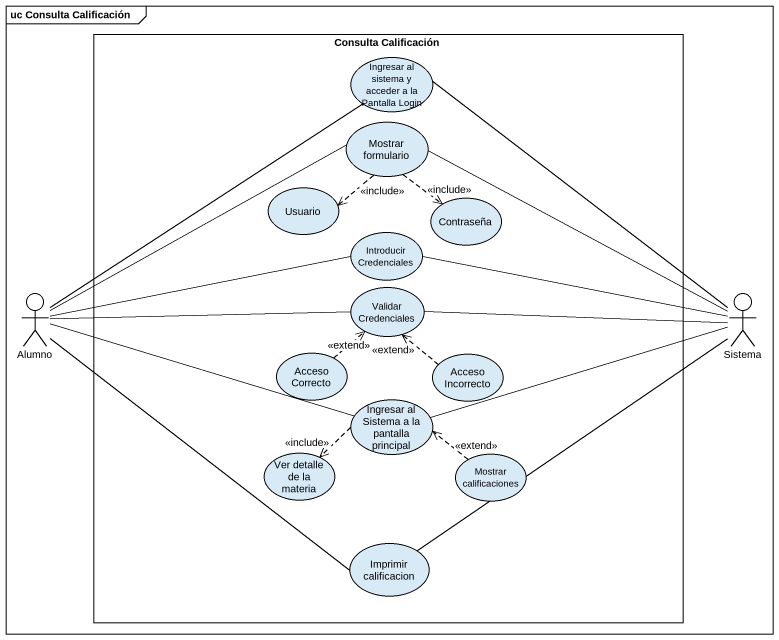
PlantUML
@startuml
mainframe uc Consulta Calificación
rectangle "Consulta Calificación" as Consulta_Calificación {
  usecase "Ingresar al sistema y acceder a la Pantalla Login" as Ingresar_al_sistema_y
  usecase "Mostrar formulario" as Mostrar_formulario
  usecase Usuario
  usecase Contraseña
  usecase "Introducir Credenciales" as Introducir_Credenciales
  usecase "Validar Credenciales" as Validar_Credenciales
  usecase "Acceso Correcto" as Acceso_Correcto
  usecase "Acceso Incorrecto" as Acceso_Incorrecto
  usecase "Ingresar al Sistema a la pantalla principal" as Ingresar_al_Sistema_a_la
  usecase "Ver detalle de la materia" as Ver_detalle_de_la_materia
  usecase "Mostrar calificaciones" as Mostrar_calificaciones
  usecase "Imprimir calificacion" as Imprimir_calificacion
}
actor Alumno
actor Sistema
Ingresar_al_sistema_y -- Sistema
Mostrar_formulario ..> Usuario : <<include>>
Mostrar_formulario ..> Contraseña : <<include>>
Mostrar_formulario -right- Sistema
Alumno -up- Ingresar_al_sistema_y
Alumno -right- Mostrar_formulario
Alumno -right- Introducir_Credenciales
Alumno -right- Validar_Credenciales
Alumno -right- Ingresar_al_Sistema_a_la
Alumno -- Imprimir_calificacion
Sistema -left- Introducir_Credenciales
Sistema -left- Validar_Credenciales
Sistema -left- Ingresar_al_Sistema_a_la
Sistema -- Imprimir_calificacion
Acceso_Correcto .up.> Validar_Credenciales : <<extend>>
Acceso_Incorrecto .up.> Validar_Credenciales : <<extend>>
Ingresar_al_Sistema_a_la .left.> Ver_detalle_de_la_materia : <<include>>
Mostrar_calificaciones .left.> Ingresar_al_Sistema_a_la : <<extend>>
@enduml
